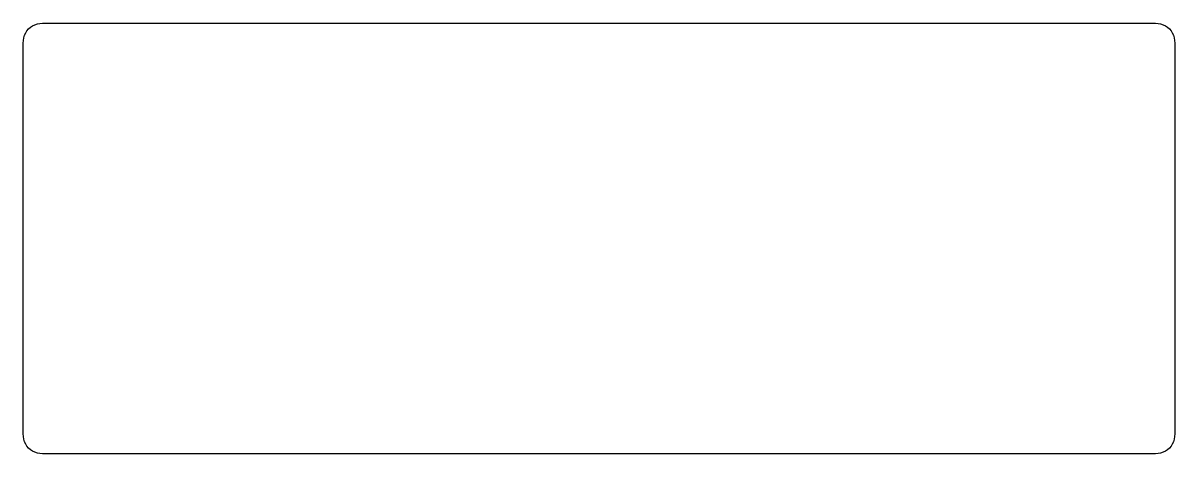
# Model space of a CAD drawing. Extents: x 28.2 to 88.2, y 28.2 to 50.7.
import ezdxf

# ---------------------------------------------------------------- set-up
doc = ezdxf.new("R2010")
doc.units = 0
doc.layers.add('Layer_1', color=7, linetype='CONTINUOUS')

msp = doc.modelspace()

# ---------------------------------------------------------------- linework, layer by layer
at = {"layer": 'Layer_1', "color": 7}
for p, q in [((29.247905, 50.703898), (87.196538, 50.703898)), ((29.247905, 50.703898), (29.247905, 50.703898)), ((28.240104, 29.285387), (28.240104, 49.659088)), ((88.204339, 49.659088), (88.204339, 29.285387)), ((87.196538, 28.240581), (29.247905, 28.240581))]:
    msp.add_line(p, q, dxfattribs=at)
for points, knots in [([(28.240104, 49.659088), (28.267202, 49.84189), (28.320135, 50.198972), (28.718566, 50.617503), (29.070488, 50.674941), (29.247905, 50.703898)], [0, 0, 0, 0, 0.545664, 1.065893, 1.594806, 1.594806, 1.594806, 1.594806]), ([(87.196538, 50.703898), (87.373955, 50.674941), (87.725876, 50.617502), (88.124308, 50.198972), (88.177241, 49.84189), (88.204339, 49.659088)], [0, 0, 0, 0, 0.528912, 1.049141, 1.594805, 1.594805, 1.594805, 1.594805]), ([(29.247905, 28.240581), (29.070488, 28.269537), (28.718567, 28.326975), (28.320135, 28.745505), (28.267202, 29.102586), (28.240104, 29.285387)], [0, 0, 0, 0, 0.528913, 1.04914, 1.594804, 1.594804, 1.594804, 1.594804]), ([(88.204339, 29.285387), (88.177241, 29.102586), (88.124308, 28.745505), (87.725875, 28.326975), (87.373955, 28.269537), (87.196538, 28.240581)], [0, 0, 0, 0, 0.545664, 1.065892, 1.594803, 1.594803, 1.594803, 1.594803])]:
    msp.add_open_spline(points, degree=3, knots=knots, dxfattribs=at)

doc.saveas('drawing.dxf')
